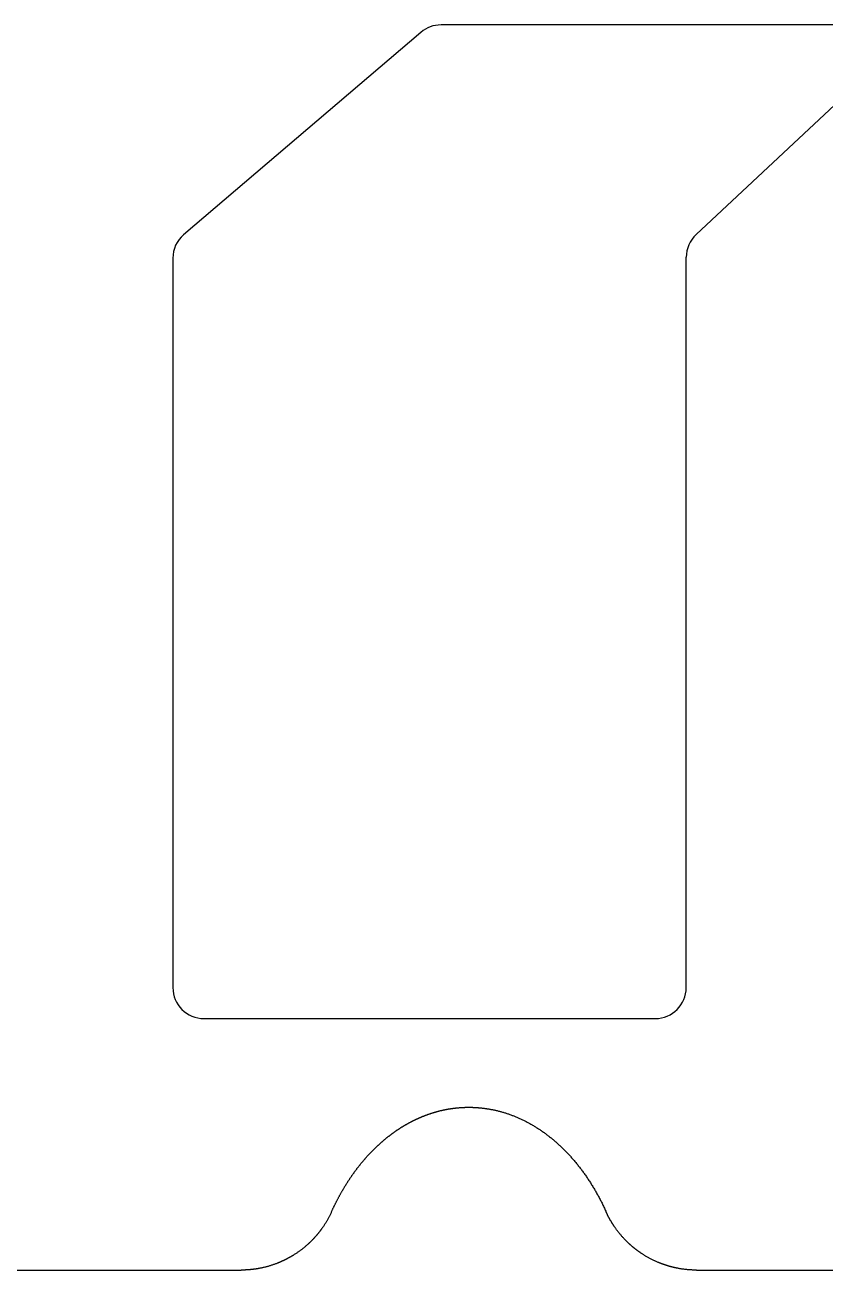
# Model space of a CAD drawing. Header units: millimetres. Extents: x 0 to 286, y -101 to 9.
# Drawn here: x 69.06 to 81.93, y -93.65 to -73.6 of the extents above; entities that cross this region are included whole.
import ezdxf

# ---------------------------------------------------------------- set-up
doc = ezdxf.new("R2010")
doc.units = ezdxf.units.MM
doc.layers.add('Edge.Cuts', color=254, linetype='CONTINUOUS', true_color=0xd0d2cd)

msp = doc.modelspace()

# ---------------------------------------------------------------- linework, layer by layer
at = {"layer": 'Edge.Cuts', "linetype": 'CONTINUOUS'}
for p, q in [((75.428538, -73.719636), (71.608745, -76.978885)), ((89.225, -73.6), (75.753074, -73.6)), ((79.860338, -76.97488), (82.252672, -74.735011)), ((71.4375, -77.3558), (71.4375, -89.1)), ((79.7, -89.1), (79.7, -77.3418)), ((71.9375, -89.6), (79.2, -89.6)), ((75.336446, -91.229166), (75.342395, -91.226321)), ((75.342395, -91.226321), (75.348353, -91.223495)), ((75.348353, -91.223495), (75.354309, -91.220691)), ((75.354309, -91.220691), (75.360273, -91.217905)), ((75.360273, -91.217905), (75.366235, -91.215142)), ((75.366235, -91.215142), (75.372206, -91.212398)), ((75.372206, -91.212398), (75.378175, -91.209676)), ((75.378175, -91.209676), (75.384152, -91.206973)), ((75.384152, -91.206973), (75.390128, -91.204292)), ((75.390128, -91.204292), (75.396111, -91.20163)), ((75.396111, -91.20163), (75.402093, -91.19899)), ((75.402093, -91.19899), (75.408083, -91.196369)), ((75.408083, -91.196369), (75.414071, -91.19377)), ((75.414071, -91.19377), (75.420067, -91.19119)), ((75.420067, -91.19119), (75.426061, -91.188632)), ((75.426061, -91.188632), (75.432063, -91.186093)), ((75.432063, -91.186093), (75.438063, -91.183576)), ((75.438063, -91.183576), (75.444071, -91.181078)), ((75.444071, -91.181078), (75.450077, -91.178602)), ((75.450077, -91.178602), (75.456091, -91.176144)), ((75.456091, -91.176144), (75.462103, -91.173709)), ((75.462103, -91.173709), (75.468123, -91.171293)), ((75.468123, -91.171293), (75.474141, -91.168899)), ((75.474141, -91.168899), (75.480166, -91.166523)), ((75.480166, -91.166523), (75.48619, -91.164169)), ((75.48619, -91.164169), (75.492221, -91.161835)), ((75.492221, -91.161835), (75.49825, -91.159522)), ((75.49825, -91.159522), (75.504287, -91.157228)), ((75.504287, -91.157228), (75.510322, -91.154956)), ((75.510322, -91.154956), (75.516364, -91.152703)), ((75.516364, -91.152703), (75.522404, -91.150471)), ((75.522404, -91.150471), (75.528452, -91.148259)), ((75.528452, -91.148259), (75.534497, -91.146068)), ((75.534497, -91.146068), (75.54055, -91.143896)), ((75.54055, -91.143896), (75.546601, -91.141746)), ((75.546601, -91.141746), (75.55266, -91.139615)), ((75.55266, -91.139615), (75.558716, -91.137506)), ((75.558716, -91.137506), (75.56478, -91.135415)), ((75.56478, -91.135415), (75.570841, -91.133346)), ((75.570841, -91.133346), (75.57691, -91.131296)), ((75.57691, -91.131296), (75.582977, -91.129268)), ((75.582977, -91.129268), (75.589051, -91.127259)), ((75.589051, -91.127259), (75.595122, -91.125271)), ((75.595122, -91.125271), (75.601201, -91.123302)), ((75.601201, -91.123302), (75.607278, -91.121354)), ((75.607278, -91.121354), (75.613362, -91.119426)), ((75.613362, -91.119426), (75.619444, -91.117519)), ((75.619444, -91.117519), (75.625533, -91.115631)), ((75.625533, -91.115631), (75.631619, -91.113765)), ((75.631619, -91.113765), (75.637713, -91.111917)), ((75.637713, -91.111917), (75.643805, -91.110091)), ((75.643805, -91.110091), (75.649903, -91.108283)), ((75.649903, -91.108283), (75.656, -91.106498)), ((75.656, -91.106498), (75.662103, -91.104731)), ((75.662103, -91.104731), (75.668204, -91.102985)), ((75.668204, -91.102985), (75.674312, -91.101259)), ((75.674312, -91.101259), (75.680418, -91.099554)), ((75.680418, -91.099554), (75.686531, -91.097867)), ((75.686531, -91.097867), (75.692642, -91.096202)), ((75.692642, -91.096202), (75.698759, -91.094556)), ((75.698759, -91.094556), (75.704875, -91.092931)), ((75.704875, -91.092931), (75.710997, -91.091326)), ((75.710997, -91.091326), (75.717117, -91.089741)), ((75.717117, -91.089741), (75.723243, -91.088176)), ((75.723243, -91.088176), (75.729368, -91.086631)), ((75.729368, -91.086631), (75.735499, -91.085106)), ((75.735499, -91.085106), (75.746377, -91.08245)), ((75.746377, -91.08245), (75.7525, -91.080984)), ((75.7525, -91.080984), (75.758625, -91.079538)), ((75.758625, -91.079538), (75.764751, -91.078112)), ((75.764751, -91.078112), (75.77088, -91.076706)), ((75.77088, -91.076706), (75.777009, -91.07532)), ((75.777009, -91.07532), (75.783141, -91.073955)), ((75.783141, -91.073955), (75.789273, -91.072609)), ((75.789273, -91.072609), (75.795408, -91.071284)), ((75.795408, -91.071284), (75.801544, -91.069979)), ((75.801544, -91.069979), (75.807682, -91.068694)), ((75.807682, -91.068694), (75.81382, -91.067429)), ((75.81382, -91.067429), (75.819961, -91.066184)), ((75.819961, -91.066184), (75.826103, -91.06496)), ((75.826103, -91.06496), (75.832246, -91.063755)), ((75.832246, -91.063755), (75.83839, -91.062571)), ((75.83839, -91.062571), (75.844537, -91.061406)), ((75.844537, -91.061406), (75.850683, -91.060262)), ((75.850683, -91.060262), (75.856832, -91.059138)), ((75.856832, -91.059138), (75.862982, -91.058034)), ((75.862982, -91.058034), (75.869133, -91.05695)), ((75.869133, -91.05695), (75.875285, -91.055887)), ((75.875285, -91.055887), (75.881439, -91.054843)), ((75.881439, -91.054843), (75.887593, -91.053819)), ((75.887593, -91.053819), (75.893749, -91.052816)), ((75.893749, -91.052816), (75.899906, -91.051832)), ((75.899906, -91.051832), (75.906064, -91.050869)), ((75.906064, -91.050869), (75.912223, -91.049926)), ((75.912223, -91.049926), (75.918383, -91.049002)), ((75.918383, -91.049002), (75.924544, -91.048099)), ((75.924544, -91.048099), (75.930706, -91.047216)), ((75.930706, -91.047216), (75.936869, -91.046353)), ((75.936869, -91.046353), (75.943034, -91.04551)), ((75.943034, -91.04551), (75.949198, -91.044687)), ((75.949198, -91.044687), (75.955364, -91.043885)), ((75.955364, -91.043885), (75.961531, -91.043102)), ((75.961531, -91.043102), (75.967699, -91.042339)), ((75.967699, -91.042339), (75.973867, -91.041597)), ((75.973867, -91.041597), (75.980037, -91.040874)), ((75.980037, -91.040874), (75.986207, -91.040171)), ((75.986207, -91.040171), (75.992378, -91.039489)), ((75.992378, -91.039489), (75.998549, -91.038826)), ((75.998549, -91.038826), (76.004722, -91.038184)), ((76.004722, -91.038184), (76.010895, -91.037561)), ((76.010895, -91.037561), (76.017069, -91.036959)), ((76.017069, -91.036959), (76.023243, -91.036377)), ((76.023243, -91.036377), (76.029418, -91.035814)), ((76.029418, -91.035814), (76.035593, -91.035272)), ((76.035593, -91.035272), (76.04177, -91.03475)), ((76.04177, -91.03475), (76.047946, -91.034248)), ((76.047946, -91.034248), (76.054124, -91.033765)), ((76.054124, -91.033765), (76.060301, -91.033303)), ((76.060301, -91.033303), (76.06648, -91.032861)), ((76.06648, -91.032861), (76.072659, -91.032439)), ((76.072659, -91.032439), (76.078838, -91.032037)), ((76.078838, -91.032037), (76.085017, -91.031655)), ((76.085017, -91.031655), (76.091198, -91.031293)), ((76.091198, -91.031293), (76.097378, -91.030951)), ((76.097378, -91.030951), (76.103559, -91.030628)), ((76.103559, -91.030628), (76.10974, -91.030326)), ((76.10974, -91.030326), (76.115922, -91.030044)), ((76.115922, -91.030044), (76.122103, -91.029782)), ((76.122103, -91.029782), (76.128285, -91.02954)), ((76.128285, -91.02954), (76.134468, -91.029318)), ((76.134468, -91.029318), (76.14065, -91.029116)), ((76.14065, -91.029116), (76.146833, -91.028934)), ((76.146833, -91.028934), (76.153016, -91.028772)), ((76.153016, -91.028772), (76.159199, -91.02863)), ((76.159199, -91.02863), (76.165382, -91.028508)), ((76.165382, -91.028508), (76.171565, -91.028406)), ((76.171565, -91.028406), (76.177749, -91.028324)), ((76.177749, -91.028324), (76.183932, -91.028262)), ((76.183932, -91.028262), (76.190116, -91.02822)), ((76.190116, -91.02822), (76.196299, -91.028198)), ((76.196299, -91.028198), (76.202483, -91.028196)), ((76.202483, -91.028196), (76.208666, -91.028214)), ((76.208666, -91.028214), (76.21485, -91.028252)), ((76.21485, -91.028252), (76.221033, -91.02831)), ((76.221033, -91.02831), (76.227216, -91.028389)), ((76.227216, -91.028389), (76.233399, -91.028487)), ((76.233399, -91.028487), (76.239582, -91.028605)), ((76.239582, -91.028605), (76.245765, -91.028743)), ((76.245765, -91.028743), (76.251948, -91.028901)), ((76.251948, -91.028901), (76.25813, -91.029079)), ((76.25813, -91.029079), (76.264313, -91.029277)), ((76.264313, -91.029277), (76.270495, -91.029495)), ((76.270495, -91.029495), (76.276677, -91.029733)), ((76.276677, -91.029733), (76.282858, -91.029991)), ((76.282858, -91.029991), (76.28904, -91.030269)), ((76.28904, -91.030269), (76.295221, -91.030567)), ((76.295221, -91.030567), (76.301401, -91.030885)), ((76.301401, -91.030885), (76.307581, -91.031224)), ((76.307581, -91.031224), (76.313761, -91.031582)), ((76.313761, -91.031582), (76.319941, -91.03196)), ((76.319941, -91.03196), (76.32612, -91.032358)), ((76.32612, -91.032358), (76.332298, -91.032776)), ((76.332298, -91.032776), (76.338476, -91.033214)), ((76.338476, -91.033214), (76.344654, -91.033673)), ((76.344654, -91.033673), (76.350831, -91.034151)), ((76.350831, -91.034151), (76.357007, -91.034649)), ((76.357007, -91.034649), (76.363183, -91.035167)), ((76.363183, -91.035167), (76.369359, -91.035706)), ((76.369359, -91.035706), (76.375534, -91.036264)), ((76.375534, -91.036264), (76.381708, -91.036842)), ((76.381708, -91.036842), (76.387881, -91.037441)), ((76.387881, -91.037441), (76.394054, -91.038059)), ((76.394054, -91.038059), (76.400226, -91.038698)), ((76.400226, -91.038698), (76.406397, -91.039356)), ((76.406397, -91.039356), (76.412568, -91.040035)), ((76.412568, -91.040035), (76.418738, -91.040733)), ((76.418738, -91.040733), (76.424907, -91.041452)), ((76.424907, -91.041452), (76.431076, -91.04219)), ((76.431076, -91.04219), (76.437243, -91.042949)), ((76.437243, -91.042949), (76.44341, -91.043728)), ((76.44341, -91.043728), (76.449576, -91.044527)), ((76.449576, -91.044527), (76.455741, -91.045346)), ((76.455741, -91.045346), (76.461905, -91.046185)), ((76.461905, -91.046185), (76.468068, -91.047044)), ((76.468068, -91.047044), (76.47423, -91.047923)), ((76.47423, -91.047923), (76.480392, -91.048822)), ((76.480392, -91.048822), (76.486552, -91.049741)), ((76.486552, -91.049741), (76.492711, -91.05068)), ((76.492711, -91.05068), (76.498869, -91.05164)), ((76.498869, -91.05164), (76.507942, -91.05309)), ((76.507942, -91.05309), (76.520253, -91.055128)), ((76.520253, -91.055128), (76.532559, -91.057247)), ((76.532559, -91.057247), (76.544857, -91.059445)), ((76.544857, -91.059445), (76.557149, -91.061723)), ((76.557149, -91.061723), (76.569435, -91.064082)), ((76.569435, -91.064082), (76.581714, -91.06652)), ((76.581714, -91.06652), (76.593986, -91.069039)), ((76.593986, -91.069039), (76.606251, -91.071638)), ((76.606251, -91.071638), (76.618509, -91.074317)), ((76.618509, -91.074317), (76.630761, -91.077076)), ((76.630761, -91.077076), (76.643004, -91.079916)), ((76.643004, -91.079916), (76.655241, -91.082836)), ((76.655241, -91.082836), (76.66747, -91.085836)), ((76.66747, -91.085836), (76.679692, -91.088917)), ((76.679692, -91.088917), (76.691906, -91.092079)), ((76.691906, -91.092079), (76.704112, -91.095321)), ((76.704112, -91.095321), (76.71631, -91.098643)), ((76.71631, -91.098643), (76.7285, -91.102046)), ((76.7285, -91.102046), (76.740682, -91.10553)), ((76.740682, -91.10553), (76.752855, -91.109095)), ((76.752855, -91.109095), (76.76502, -91.11274)), ((76.76502, -91.11274), (76.777176, -91.116467)), ((76.777176, -91.116467), (76.789324, -91.120274)), ((76.789324, -91.120274), (76.801462, -91.124162)), ((76.801462, -91.124162), (76.813591, -91.128131)), ((76.813591, -91.128131), (76.825711, -91.132181)), ((76.825711, -91.132181), (76.837822, -91.136313)), ((76.837822, -91.136313), (76.849923, -91.140525)), ((76.849923, -91.140525), (76.862014, -91.144819)), ((76.862014, -91.144819), (76.874094, -91.149194)), ((76.874094, -91.149194), (76.886165, -91.15365)), ((76.886165, -91.15365), (76.898225, -91.158188)), ((76.898225, -91.158188), (76.910275, -91.162807)), ((76.910275, -91.162807), (76.922314, -91.167508)), ((76.922314, -91.167508), (76.934342, -91.17229)), ((76.934342, -91.17229), (76.946358, -91.177154)), ((76.946358, -91.177154), (76.958363, -91.182099)), ((76.958363, -91.182099), (76.970357, -91.187126)), ((76.970357, -91.187126), (76.982338, -91.192235)), ((76.982338, -91.192235), (76.994308, -91.197425)), ((76.994308, -91.197425), (77.006265, -91.202698)), ((77.006265, -91.202698), (77.018209, -91.208052)), ((77.018209, -91.208052), (77.030141, -91.213488)), ((77.030141, -91.213488), (77.042059, -91.219005)), ((77.042059, -91.219005), (77.053964, -91.224605)), ((77.053964, -91.224605), (77.065856, -91.230287)), ((74.998102, -91.429622), (75.003799, -91.425577)), ((75.003799, -91.425577), (75.009506, -91.42155)), ((75.009506, -91.42155), (75.015214, -91.417547)), ((75.015214, -91.417547), (75.020932, -91.413561)), ((75.020932, -91.413561), (75.026651, -91.409599)), ((75.026651, -91.409599), (75.032379, -91.405654)), ((75.032379, -91.405654), (75.038109, -91.401734)), ((75.038109, -91.401734), (75.043848, -91.397831)), ((75.043848, -91.397831), (75.049587, -91.393952)), ((75.049587, -91.393952), (75.055337, -91.39009)), ((75.055337, -91.39009), (75.061086, -91.386253)), ((75.061086, -91.386253), (75.066846, -91.382432)), ((75.066846, -91.382432), (75.072605, -91.378636)), ((75.072605, -91.378636), (75.078375, -91.374857)), ((75.078375, -91.374857), (75.084144, -91.371102)), ((75.084144, -91.371102), (75.089924, -91.367365)), ((75.089924, -91.367365), (75.095703, -91.363652)), ((75.095703, -91.363652), (75.101492, -91.359956)), ((75.101492, -91.359956), (75.10728, -91.356284)), ((75.10728, -91.356284), (75.113079, -91.352629)), ((75.113079, -91.352629), (75.118877, -91.348999)), ((75.118877, -91.348999), (75.124685, -91.345386)), ((75.124685, -91.345386), (75.130492, -91.341797)), ((75.130492, -91.341797), (75.136309, -91.338225)), ((75.136309, -91.338225), (75.142125, -91.334678)), ((75.142125, -91.334678), (75.147951, -91.331148)), ((75.147951, -91.331148), (75.153776, -91.327642)), ((75.153776, -91.327642), (75.159611, -91.324153)), ((75.159611, -91.324153), (75.165445, -91.320688)), ((75.165445, -91.320688), (75.171288, -91.317241)), ((75.171288, -91.317241), (75.17713, -91.313818)), ((75.17713, -91.313818), (75.182982, -91.310412)), ((75.182982, -91.310412), (75.188833, -91.307031)), ((75.188833, -91.307031), (75.194694, -91.303666)), ((75.194694, -91.303666), (75.200553, -91.300326)), ((75.200553, -91.300326), (75.206421, -91.297003)), ((75.206421, -91.297003), (75.212289, -91.293704)), ((75.212289, -91.293704), (75.218166, -91.290423)), ((75.218166, -91.290423), (75.224041, -91.287165)), ((75.224041, -91.287165), (75.229926, -91.283925)), ((75.229926, -91.283925), (75.235809, -91.280709)), ((75.235809, -91.280709), (75.241702, -91.27751)), ((75.241702, -91.27751), (75.247593, -91.274335)), ((75.247593, -91.274335), (75.253493, -91.271178)), ((75.253493, -91.271178), (75.259392, -91.268045)), ((75.259392, -91.268045), (75.2653, -91.264929)), ((75.2653, -91.264929), (75.271206, -91.261836)), ((75.271206, -91.261836), (75.277121, -91.258762)), ((75.277121, -91.258762), (75.283035, -91.255711)), ((75.283035, -91.255711), (75.288958, -91.252678)), ((75.288958, -91.252678), (75.294879, -91.249668)), ((75.294879, -91.249668), (75.300809, -91.246676)), ((75.300809, -91.246676), (75.306737, -91.243708)), ((75.306737, -91.243708), (75.312674, -91.240757)), ((75.312674, -91.240757), (75.318609, -91.23783)), ((75.318609, -91.23783), (75.324553, -91.234921)), ((75.324553, -91.234921), (75.330495, -91.232034)), ((75.330495, -91.232034), (75.336446, -91.229166)), ((77.065856, -91.230287), (77.077733, -91.236051)), ((77.077733, -91.236051), (77.089597, -91.241896)), ((77.089597, -91.241896), (77.101446, -91.247824)), ((77.101446, -91.247824), (77.113281, -91.253834)), ((77.113281, -91.253834), (77.1251, -91.259926)), ((77.1251, -91.259926), (77.136904, -91.2661)), ((77.136904, -91.2661), (77.148693, -91.272356)), ((77.148693, -91.272356), (77.160466, -91.278694)), ((77.160466, -91.278694), (77.172222, -91.285114)), ((77.172222, -91.285114), (77.183963, -91.291617)), ((77.183963, -91.291617), (77.195686, -91.298201)), ((77.195686, -91.298201), (77.207393, -91.304868)), ((77.207393, -91.304868), (77.219082, -91.311617)), ((77.219082, -91.311617), (77.226855, -91.316156)), ((77.226855, -91.316156), (77.238529, -91.32305)), ((77.238529, -91.32305), (77.250182, -91.330025)), ((77.250182, -91.330025), (77.261816, -91.337081)), ((77.261816, -91.337081), (77.273429, -91.344218)), ((77.273429, -91.344218), (77.285022, -91.351437)), ((77.285022, -91.351437), (77.296594, -91.358736)), ((77.296594, -91.358736), (77.308145, -91.366118)), ((77.308145, -91.366118), (77.319676, -91.37358)), ((77.319676, -91.37358), (77.331186, -91.381125)), ((77.331186, -91.381125), (77.342674, -91.388751)), ((77.342674, -91.388751), (77.354142, -91.396459)), ((77.354142, -91.396459), (77.365588, -91.404248)), ((77.365588, -91.404248), (77.377012, -91.41212)), ((77.377012, -91.41212), (77.388415, -91.420074)), ((77.388415, -91.420074), (77.399795, -91.42811)), ((74.750088, -91.631022), (74.755506, -91.626056)), ((74.755506, -91.626056), (74.760934, -91.621109)), ((74.760934, -91.621109), (74.766366, -91.616184)), ((74.766366, -91.616184), (74.771808, -91.611278)), ((74.771808, -91.611278), (74.777255, -91.606395)), ((74.777255, -91.606395), (74.782711, -91.60153)), ((74.782711, -91.60153), (74.788172, -91.596687)), ((74.788172, -91.596687), (74.793642, -91.591863)), ((74.793642, -91.591863), (74.799117, -91.587062)), ((74.799117, -91.587062), (74.8046, -91.582279)), ((74.8046, -91.582279), (74.810089, -91.577519)), ((74.810089, -91.577519), (74.815587, -91.572777)), ((74.815587, -91.572777), (74.821089, -91.568058)), ((74.821089, -91.568058), (74.8266, -91.563357)), ((74.8266, -91.563357), (74.832116, -91.558679)), ((74.832116, -91.558679), (74.837641, -91.554019)), ((74.837641, -91.554019), (74.84317, -91.549382)), ((74.84317, -91.549382), (74.848708, -91.544764)), ((74.848708, -91.544764), (74.85425, -91.540168)), ((74.85425, -91.540168), (74.859801, -91.535591)), ((74.859801, -91.535591), (74.865357, -91.531036)), ((74.865357, -91.531036), (74.870921, -91.526499)), ((74.870921, -91.526499), (74.876489, -91.521985)), ((74.876489, -91.521985), (74.882066, -91.51749)), ((74.882066, -91.51749), (74.887648, -91.513017)), ((74.887648, -91.513017), (74.893238, -91.508563)), ((74.893238, -91.508563), (74.898832, -91.504131)), ((74.898832, -91.504131), (74.904434, -91.499718)), ((74.904434, -91.499718), (74.910041, -91.495328)), ((74.910041, -91.495328), (74.915656, -91.490955)), ((74.915656, -91.490955), (74.921275, -91.486606)), ((74.921275, -91.486606), (74.926903, -91.482275)), ((74.926903, -91.482275), (74.932534, -91.477966)), ((74.932534, -91.477966), (74.938174, -91.473676)), ((74.938174, -91.473676), (74.943818, -91.469408)), ((74.943818, -91.469408), (74.94947, -91.465159)), ((74.94947, -91.465159), (74.955125, -91.460933)), ((74.955125, -91.460933), (74.960789, -91.456724)), ((74.960789, -91.456724), (74.966457, -91.452539)), ((74.966457, -91.452539), (74.972133, -91.448372)), ((74.972133, -91.448372), (74.975361, -91.446013)), ((74.975361, -91.446013), (74.981035, -91.441886)), ((74.981035, -91.441886), (74.98672, -91.437776)), ((74.98672, -91.437776), (74.992406, -91.43369)), ((74.992406, -91.43369), (74.998102, -91.429622)), ((77.399795, -91.42811), (77.411154, -91.436228)), ((77.411154, -91.436228), (77.42249, -91.444428)), ((77.42249, -91.444428), (77.433804, -91.452711)), ((77.433804, -91.452711), (77.445095, -91.461076)), ((77.445095, -91.461076), (77.456363, -91.469524)), ((77.456363, -91.469524), (77.467608, -91.478054)), ((77.467608, -91.478054), (77.47883, -91.486667)), ((77.47883, -91.486667), (77.490028, -91.495363)), ((77.490028, -91.495363), (77.501202, -91.504141)), ((77.501202, -91.504141), (77.512353, -91.513002)), ((77.512353, -91.513002), (77.523479, -91.521946)), ((77.523479, -91.521946), (77.534581, -91.530973)), ((77.534581, -91.530973), (77.545658, -91.540082)), ((77.545658, -91.540082), (77.55671, -91.549275)), ((77.55671, -91.549275), (77.567737, -91.55855)), ((77.567737, -91.55855), (77.578738, -91.567909)), ((77.578738, -91.567909), (77.589714, -91.57735)), ((77.589714, -91.57735), (77.600663, -91.586875)), ((77.600663, -91.586875), (77.611586, -91.596482)), ((77.611586, -91.596482), (77.622483, -91.606173)), ((77.622483, -91.606173), (77.633353, -91.615946)), ((77.633353, -91.615946), (77.644195, -91.625803)), ((77.644195, -91.625803), (77.65501, -91.635742)), ((74.554966, -91.829211), (74.560094, -91.823485)), ((74.560094, -91.823485), (74.565228, -91.817782)), ((74.565228, -91.817782), (74.570374, -91.812097)), ((74.570374, -91.812097), (74.575525, -91.806434)), ((74.575525, -91.806434), (74.580688, -91.80079)), ((74.580688, -91.80079), (74.585856, -91.795169)), ((74.585856, -91.795169), (74.591035, -91.789565)), ((74.591035, -91.789565), (74.59622, -91.783985)), ((74.59622, -91.783985), (74.601416, -91.778422)), ((74.601416, -91.778422), (74.606618, -91.772882)), ((74.606618, -91.772882), (74.61183, -91.767361)), ((74.61183, -91.767361), (74.617049, -91.761862)), ((74.617049, -91.761862), (74.622277, -91.756381)), ((74.622277, -91.756381), (74.627512, -91.750923)), ((74.627512, -91.750923), (74.632757, -91.745484)), ((74.632757, -91.745484), (74.638007, -91.740067)), ((74.638007, -91.740067), (74.643268, -91.734668)), ((74.643268, -91.734668), (74.648535, -91.729292)), ((74.648535, -91.729292), (74.653812, -91.723934)), ((74.653812, -91.723934), (74.659094, -91.718599)), ((74.659094, -91.718599), (74.664387, -91.713282)), ((74.664387, -91.713282), (74.669685, -91.707988)), ((74.669685, -91.707988), (74.674993, -91.702712)), ((74.674993, -91.702712), (74.680307, -91.697459)), ((74.680307, -91.697459), (74.68563, -91.692225)), ((74.68563, -91.692225), (74.690959, -91.687013)), ((74.690959, -91.687013), (74.696298, -91.681819)), ((74.696298, -91.681819), (74.701643, -91.676648)), ((74.701643, -91.676648), (74.706997, -91.671495)), ((74.706997, -91.671495), (74.712356, -91.666365)), ((74.712356, -91.666365), (74.717725, -91.661254)), ((74.717725, -91.661254), (74.723099, -91.656165)), ((74.723099, -91.656165), (74.728483, -91.651094)), ((74.728483, -91.651094), (74.733872, -91.646047)), ((74.733872, -91.646047), (74.739271, -91.641017)), ((74.739271, -91.641017), (74.744675, -91.63601)), ((74.744675, -91.63601), (74.750088, -91.631022)), ((77.65501, -91.635742), (77.665797, -91.645765)), ((77.665797, -91.645765), (77.676556, -91.65587)), ((77.676556, -91.65587), (77.687287, -91.666058)), ((77.687287, -91.666058), (77.697988, -91.676329)), ((77.697988, -91.676329), (77.708661, -91.686683)), ((77.708661, -91.686683), (77.719304, -91.69712)), ((77.719304, -91.69712), (77.729917, -91.707639)), ((77.729917, -91.707639), (77.7405, -91.718241)), ((77.7405, -91.718241), (77.751053, -91.728926)), ((77.751053, -91.728926), (77.761575, -91.739693)), ((77.761575, -91.739693), (77.772065, -91.750542)), ((77.772065, -91.750542), (77.782524, -91.761473)), ((77.782524, -91.761473), (77.79295, -91.772487)), ((77.79295, -91.772487), (77.803345, -91.783582)), ((77.803345, -91.783582), (77.813706, -91.79476)), ((77.813706, -91.79476), (77.824034, -91.806019)), ((77.824034, -91.806019), (77.834328, -91.817359)), ((77.834328, -91.817359), (77.844589, -91.828781)), ((77.844589, -91.828781), (77.854815, -91.840284)), ((74.390854, -92.029507), (74.395674, -92.023116)), ((74.395674, -92.023116), (74.400506, -92.016742)), ((74.400506, -92.016742), (74.405346, -92.010391)), ((74.405346, -92.010391), (74.410198, -92.004058)), ((74.410198, -92.004058), (74.415057, -91.997747)), ((74.415057, -91.997747), (74.419928, -91.991454)), ((74.419928, -91.991454), (74.424808, -91.985183)), ((74.424808, -91.985183), (74.429698, -91.97893)), ((74.429698, -91.97893), (74.434597, -91.972699)), ((74.434597, -91.972699), (74.439506, -91.966487)), ((74.439506, -91.966487), (74.444424, -91.960297)), ((74.444424, -91.960297), (74.449353, -91.954124)), ((74.449353, -91.954124), (74.454289, -91.947975)), ((74.454289, -91.947975), (74.459237, -91.941843)), ((74.459237, -91.941843), (74.464192, -91.935733)), ((74.464192, -91.935733), (74.469159, -91.929642)), ((74.469159, -91.929642), (74.474133, -91.923573)), ((74.474133, -91.923573), (74.479118, -91.917522)), ((74.479118, -91.917522), (74.484111, -91.911493)), ((74.484111, -91.911493), (74.489114, -91.905483)), ((74.489114, -91.905483), (74.494125, -91.899495)), ((74.494125, -91.899495), (74.499147, -91.893525)), ((74.499147, -91.893525), (74.504176, -91.887578)), ((74.504176, -91.887578), (74.509216, -91.881648)), ((74.509216, -91.881648), (74.514263, -91.875742)), ((74.514263, -91.875742), (74.519321, -91.869853)), ((74.519321, -91.869853), (74.524386, -91.863987)), ((74.524386, -91.863987), (74.529461, -91.858139)), ((74.529461, -91.858139), (74.534544, -91.852313)), ((74.534544, -91.852313), (74.539637, -91.846506)), ((74.539637, -91.846506), (74.544737, -91.840721)), ((74.544737, -91.840721), (74.549848, -91.834955)), ((74.549848, -91.834955), (74.554966, -91.829211)), ((77.854815, -91.840284), (77.865006, -91.851868)), ((77.865006, -91.851868), (77.875161, -91.863533)), ((77.875161, -91.863533), (77.885281, -91.875278)), ((77.885281, -91.875278), (77.895365, -91.887104)), ((77.895365, -91.887104), (77.905412, -91.89901)), ((77.905412, -91.89901), (77.915421, -91.910996)), ((77.915421, -91.910996), (77.922868, -91.919994)), ((77.922868, -91.919994), (77.932825, -91.932135)), ((77.932825, -91.932135), (77.942743, -91.944355)), ((77.942743, -91.944355), (77.952622, -91.956652)), ((77.952622, -91.956652), (77.962461, -91.969027)), ((77.962461, -91.969027), (77.972259, -91.981481)), ((77.972259, -91.981481), (77.982017, -91.994012)), ((77.982017, -91.994012), (77.991735, -92.006621)), ((77.991735, -92.006621), (78.001411, -92.019308)), ((78.001411, -92.019308), (78.011047, -92.032073)), ((74.25105, -92.230526), (74.255553, -92.22354)), ((74.255553, -92.22354), (74.260068, -92.216572)), ((74.260068, -92.216572), (74.264593, -92.209626)), ((74.264593, -92.209626), (74.269131, -92.202697)), ((74.269131, -92.202697), (74.273678, -92.19579)), ((74.273678, -92.19579), (74.278238, -92.1889)), ((74.278238, -92.1889), (74.282808, -92.182032)), ((74.282808, -92.182032), (74.287389, -92.175182)), ((74.287389, -92.175182), (74.29198, -92.168354)), ((74.29198, -92.168354), (74.296584, -92.161543)), ((74.296584, -92.161543), (74.301197, -92.154753)), ((74.301197, -92.154753), (74.305822, -92.147982)), ((74.305822, -92.147982), (74.310456, -92.141232)), ((74.310456, -92.141232), (74.315103, -92.1345)), ((74.315103, -92.1345), (74.319758, -92.12779)), ((74.319758, -92.12779), (74.324426, -92.121098)), ((74.324426, -92.121098), (74.329103, -92.114427)), ((74.329103, -92.114427), (74.333792, -92.107774)), ((74.333792, -92.107774), (74.33849, -92.101144)), ((74.33849, -92.101144), (74.343199, -92.094531)), ((74.343199, -92.094531), (74.347918, -92.08794)), ((74.347918, -92.08794), (74.352649, -92.081366)), ((74.352649, -92.081366), (74.357388, -92.074815)), ((74.357388, -92.074815), (74.362139, -92.068282)), ((74.362139, -92.068282), (74.366899, -92.06177)), ((74.366899, -92.06177), (74.37167, -92.055277)), ((74.37167, -92.055277), (74.37645, -92.048806)), ((74.37645, -92.048806), (74.381242, -92.042352)), ((74.381242, -92.042352), (74.386042, -92.035921)), ((74.386042, -92.035921), (74.390854, -92.029507)), ((78.011047, -92.032073), (78.020641, -92.044916)), ((78.020641, -92.044916), (78.030193, -92.057836)), ((78.030193, -92.057836), (78.039704, -92.070834)), ((78.039704, -92.070834), (78.049172, -92.08391)), ((78.049172, -92.08391), (78.058598, -92.097063)), ((78.058598, -92.097063), (78.06798, -92.110294)), ((78.06798, -92.110294), (78.07732, -92.123602)), ((78.07732, -92.123602), (78.086616, -92.136987)), ((78.086616, -92.136987), (78.095869, -92.150449)), ((78.095869, -92.150449), (78.105077, -92.163989)), ((78.105077, -92.163989), (78.114241, -92.177605)), ((78.114241, -92.177605), (78.123361, -92.191298)), ((78.123361, -92.191298), (78.132435, -92.205067)), ((78.132435, -92.205067), (78.141465, -92.218913)), ((78.141465, -92.218913), (78.150448, -92.232836)), ((74.129039, -92.435173), (74.133196, -92.427666)), ((74.133196, -92.427666), (74.137364, -92.420182)), ((74.137364, -92.420182), (74.141546, -92.412712)), ((74.141546, -92.412712), (74.145739, -92.405263)), ((74.145739, -92.405263), (74.149947, -92.397829)), ((74.149947, -92.397829), (74.154165, -92.390418)), ((74.154165, -92.390418), (74.158399, -92.38302)), ((74.158399, -92.38302), (74.162642, -92.375645)), ((74.162642, -92.375645), (74.166901, -92.368284)), ((74.166901, -92.368284), (74.171169, -92.360945)), ((74.171169, -92.360945), (74.175453, -92.353621)), ((74.175453, -92.353621), (74.179746, -92.346319)), ((74.179746, -92.346319), (74.184055, -92.339032)), ((74.184055, -92.339032), (74.188373, -92.331767)), ((74.188373, -92.331767), (74.192706, -92.324516)), ((74.192706, -92.324516), (74.197049, -92.317288)), ((74.197049, -92.317288), (74.201406, -92.310075)), ((74.201406, -92.310075), (74.205773, -92.302884)), ((74.205773, -92.302884), (74.210155, -92.295708)), ((74.210155, -92.295708), (74.21543, -92.287119)), ((74.21543, -92.287119), (74.219842, -92.279978)), ((74.219842, -92.279978), (74.224266, -92.272854)), ((74.224266, -92.272854), (74.228701, -92.265752)), ((74.228701, -92.265752), (74.233149, -92.258667)), ((74.233149, -92.258667), (74.237606, -92.251603)), ((74.237606, -92.251603), (74.242077, -92.244557)), ((74.242077, -92.244557), (74.246557, -92.237533)), ((74.246557, -92.237533), (74.25105, -92.230526)), ((78.150448, -92.232836), (78.159386, -92.246834)), ((78.159386, -92.246834), (78.168277, -92.260909)), ((78.168277, -92.260909), (78.177122, -92.275059)), ((78.177122, -92.275059), (78.185919, -92.289285)), ((78.185919, -92.289285), (78.19467, -92.303586)), ((78.19467, -92.303586), (78.203372, -92.317963)), ((78.203372, -92.317963), (78.212027, -92.332415)), ((78.212027, -92.332415), (78.220633, -92.346941)), ((78.220633, -92.346941), (78.229191, -92.361542)), ((78.229191, -92.361542), (78.237699, -92.376216)), ((78.237699, -92.376216), (78.246158, -92.390965)), ((78.246158, -92.390965), (78.254567, -92.405788)), ((78.254567, -92.405788), (78.262926, -92.420684)), ((78.262926, -92.420684), (78.271234, -92.435653)), ((74.025657, -92.636508), (74.029463, -92.628545)), ((74.029463, -92.628545), (74.033282, -92.620603)), ((74.033282, -92.620603), (74.037116, -92.612675)), ((74.037116, -92.612675), (74.040962, -92.604767)), ((74.040962, -92.604767), (74.044824, -92.596873)), ((74.044824, -92.596873), (74.048698, -92.588999)), ((74.048698, -92.588999), (74.052588, -92.581139)), ((74.052588, -92.581139), (74.05649, -92.573301)), ((74.05649, -92.573301), (74.060407, -92.565476)), ((74.060407, -92.565476), (74.064336, -92.557671)), ((74.064336, -92.557671), (74.068281, -92.549881)), ((74.068281, -92.549881), (74.072237, -92.542112)), ((74.072237, -92.542112), (74.076209, -92.534356)), ((74.076209, -92.534356), (74.080192, -92.526622)), ((74.080192, -92.526622), (74.084191, -92.518902)), ((74.084191, -92.518902), (74.088201, -92.511203)), ((74.088201, -92.511203), (74.092226, -92.503518)), ((74.092226, -92.503518), (74.096263, -92.495855)), ((74.096263, -92.495855), (74.100315, -92.488205)), ((74.100315, -92.488205), (74.104378, -92.480577)), ((74.104378, -92.480577), (74.108457, -92.472963)), ((74.108457, -92.472963), (74.112547, -92.465371)), ((74.112547, -92.465371), (74.116651, -92.457792)), ((74.116651, -92.457792), (74.120767, -92.450236)), ((74.120767, -92.450236), (74.124898, -92.442693)), ((74.124898, -92.442693), (74.129039, -92.435173)), ((78.271234, -92.435653), (78.279491, -92.450695)), ((78.279491, -92.450695), (78.287697, -92.46581)), ((78.287697, -92.46581), (78.295851, -92.480996)), ((78.295851, -92.480996), (78.303953, -92.496255)), ((78.303953, -92.496255), (78.312002, -92.511584)), ((78.312002, -92.511584), (78.319999, -92.526985)), ((78.319999, -92.526985), (78.327942, -92.542457)), ((78.327942, -92.542457), (78.335831, -92.557999)), ((78.335831, -92.557999), (78.343666, -92.57361)), ((78.343666, -92.57361), (78.351447, -92.589292)), ((78.351447, -92.589292), (78.359173, -92.605042)), ((78.359173, -92.605042), (78.366843, -92.62086)), ((78.366843, -92.62086), (78.374458, -92.636747)), ((73.93097, -92.830091), (73.92542, -92.839949)), ((73.936451, -92.820195), (73.93097, -92.830091)), ((73.941861, -92.810261), (73.936451, -92.820195)), ((73.947201, -92.800288), (73.941861, -92.810261)), ((73.95247, -92.790279), (73.947201, -92.800288)), ((73.957668, -92.780232), (73.95247, -92.790279)), ((73.962796, -92.770149), (73.957668, -92.780232)), ((73.967851, -92.76003), (73.962796, -92.770149)), ((73.972835, -92.749875), (73.967851, -92.76003)), ((73.977747, -92.739685), (73.972835, -92.749875)), ((73.982587, -92.729461), (73.977747, -92.739685)), ((73.987354, -92.719203), (73.982587, -92.729461)), ((73.992049, -92.708912), (73.987354, -92.719203)), ((73.992049, -92.708912), (73.995725, -92.700802)), ((73.995725, -92.700802), (73.999417, -92.692705)), ((73.999417, -92.692705), (74.003122, -92.684628)), ((74.003122, -92.684628), (74.006843, -92.676564)), ((74.006843, -92.676564), (74.010577, -92.66852)), ((74.010577, -92.66852), (74.014327, -92.66049)), ((74.014327, -92.66049), (74.018089, -92.65248)), ((74.018089, -92.65248), (74.021867, -92.644484)), ((74.021867, -92.644484), (74.025657, -92.636508)), ((78.374458, -92.636747), (78.382016, -92.652702)), ((78.382016, -92.652702), (78.389517, -92.668723)), ((78.389517, -92.668723), (78.396962, -92.684811)), ((78.396962, -92.684811), (78.404349, -92.700965)), ((78.404349, -92.700965), (78.407951, -92.708912)), ((78.412524, -92.718938), (78.407951, -92.708912)), ((78.414898, -92.724074), (78.412524, -92.718938)), ((78.417291, -92.7292), (78.414898, -92.724074)), ((78.419702, -92.734319), (78.417291, -92.7292)), ((78.42213, -92.739428), (78.419702, -92.734319)), ((78.424577, -92.744529), (78.42213, -92.739428)), ((78.427042, -92.749621), (78.424577, -92.744529)), ((78.429525, -92.754705), (78.427042, -92.749621)), ((78.432025, -92.75978), (78.429525, -92.754705)), ((78.434544, -92.764846), (78.432025, -92.75978)), ((78.43708, -92.769903), (78.434544, -92.764846)), ((78.439635, -92.774951), (78.43708, -92.769903)), ((78.442207, -92.779989), (78.439635, -92.774951)), ((78.444797, -92.785019), (78.442207, -92.779989)), ((78.447405, -92.790039), (78.444797, -92.785019)), ((78.450031, -92.795051), (78.447405, -92.790039)), ((78.452674, -92.800052), (78.450031, -92.795051)), ((78.455335, -92.805045), (78.452674, -92.800052)), ((78.458013, -92.810028), (78.455335, -92.805045)), ((78.460709, -92.815002), (78.458013, -92.810028)), ((78.463423, -92.819965), (78.460709, -92.815002)), ((78.466154, -92.82492), (78.463423, -92.819965)), ((78.468903, -92.829864), (78.466154, -92.82492)), ((78.471669, -92.834799), (78.468903, -92.829864)), ((73.800187, -93.028178), (73.79672, -93.032649)), ((73.803638, -93.023695), (73.800187, -93.028178)), ((73.807072, -93.0192), (73.803638, -93.023695)), ((73.810491, -93.014693), (73.807072, -93.0192)), ((73.813894, -93.010173), (73.810491, -93.014693)), ((73.817281, -93.005642), (73.813894, -93.010173)), ((73.820652, -93.001099), (73.817281, -93.005642)), ((73.824007, -92.996544), (73.820652, -93.001099)), ((73.827345, -92.991977), (73.824007, -92.996544)), ((73.830668, -92.987398), (73.827345, -92.991977)), ((73.833974, -92.982808), (73.830668, -92.987398)), ((73.840537, -92.973593), (73.833974, -92.982808)), ((73.847036, -92.964331), (73.840537, -92.973593)), ((73.853468, -92.955024), (73.847036, -92.964331)), ((73.859835, -92.945671), (73.853468, -92.955024)), ((73.866135, -92.936274), (73.859835, -92.945671)), ((73.872368, -92.926832), (73.866135, -92.936274)), ((73.878535, -92.917347), (73.872368, -92.926832)), ((73.884634, -92.907819), (73.878535, -92.917347)), ((73.890666, -92.898248), (73.884634, -92.907819)), ((73.89663, -92.888634), (73.890666, -92.898248)), ((73.902525, -92.878979), (73.89663, -92.888634)), ((73.908352, -92.869282), (73.902525, -92.878979)), ((73.914111, -92.859544), (73.908352, -92.869282)), ((73.9198, -92.849766), (73.914111, -92.859544)), ((73.92542, -92.839949), (73.9198, -92.849766)), ((78.474453, -92.839724), (78.471669, -92.834799)), ((78.477254, -92.84464), (78.474453, -92.839724)), ((78.480072, -92.849545), (78.477254, -92.84464)), ((78.482908, -92.85444), (78.480072, -92.849545)), ((78.485761, -92.859325), (78.482908, -92.85444)), ((78.488631, -92.8642), (78.485761, -92.859325)), ((78.491518, -92.869065), (78.488631, -92.8642)), ((78.494423, -92.87392), (78.491518, -92.869065)), ((78.497345, -92.878764), (78.494423, -92.87392)), ((78.500284, -92.883598), (78.497345, -92.878764)), ((78.503239, -92.888421), (78.500284, -92.883598)), ((78.506212, -92.893234), (78.503239, -92.888421)), ((78.509202, -92.898037), (78.506212, -92.893234)), ((78.512209, -92.902829), (78.509202, -92.898037)), ((78.515233, -92.90761), (78.512209, -92.902829)), ((78.518274, -92.91238), (78.515233, -92.90761)), ((78.521331, -92.91714), (78.518274, -92.91238)), ((78.524406, -92.921889), (78.521331, -92.91714)), ((78.527497, -92.926627), (78.524406, -92.921889)), ((78.530605, -92.931354), (78.527497, -92.926627)), ((78.533729, -92.93607), (78.530605, -92.931354)), ((78.53687, -92.940775), (78.533729, -92.93607)), ((78.540028, -92.945468), (78.53687, -92.940775)), ((78.543202, -92.950151), (78.540028, -92.945468)), ((78.546393, -92.954822), (78.543202, -92.950151)), ((78.549601, -92.959482), (78.546393, -92.954822)), ((78.552824, -92.96413), (78.549601, -92.959482)), ((78.559321, -92.973393), (78.552824, -92.96413)), ((78.565883, -92.982609), (78.559321, -92.973393)), ((78.57251, -92.991779), (78.565883, -92.982609)), ((78.579202, -93.000902), (78.57251, -92.991779)), ((78.585958, -93.009977), (78.579202, -93.000902)), ((78.592778, -93.019003), (78.585958, -93.009977)), ((78.599661, -93.027982), (78.592778, -93.019003)), ((78.606608, -93.036911), (78.599661, -93.027982)), ((73.616175, -93.228538), (73.607816, -93.236159)), ((73.62448, -93.220858), (73.616175, -93.228538)), ((73.632731, -93.213119), (73.62448, -93.220858)), ((73.633324, -93.212558), (73.632731, -93.213119)), ((73.637429, -93.208664), (73.633324, -93.212558)), ((73.641518, -93.204755), (73.637429, -93.208664)), ((73.645595, -93.200831), (73.641518, -93.204755)), ((73.649657, -93.196894), (73.645595, -93.200831)), ((73.653706, -93.192941), (73.649657, -93.196894)), ((73.65774, -93.188975), (73.653706, -93.192941)), ((73.661761, -93.184994), (73.65774, -93.188975)), ((73.665767, -93.181), (73.661761, -93.184994)), ((73.669759, -93.176991), (73.665767, -93.181)), ((73.673737, -93.172968), (73.669759, -93.176991)), ((73.677701, -93.168931), (73.673737, -93.172968)), ((73.68165, -93.16488), (73.677701, -93.168931)), ((73.685585, -93.160815), (73.68165, -93.16488)), ((73.689505, -93.156736), (73.685585, -93.160815)), ((73.693412, -93.152644), (73.689505, -93.156736)), ((73.697303, -93.148537), (73.693412, -93.152644)), ((73.70118, -93.144417), (73.697303, -93.148537)), ((73.705042, -93.140284), (73.70118, -93.144417)), ((73.70889, -93.136136), (73.705042, -93.140284)), ((73.712723, -93.131975), (73.70889, -93.136136)), ((73.716542, -93.127801), (73.712723, -93.131975)), ((73.720345, -93.123613), (73.716542, -93.127801)), ((73.724134, -93.119411), (73.720345, -93.123613)), ((73.727907, -93.115197), (73.724134, -93.119411)), ((73.731667, -93.110969), (73.727907, -93.115197)), ((73.73541, -93.106727), (73.731667, -93.110969)), ((73.739139, -93.102473), (73.73541, -93.106727)), ((73.742853, -93.098205), (73.739139, -93.102473)), ((73.746552, -93.093924), (73.742853, -93.098205)), ((73.750235, -93.089631), (73.746552, -93.093924)), ((73.753904, -93.085324), (73.750235, -93.089631)), ((73.757557, -93.081004), (73.753904, -93.085324)), ((73.761194, -93.076671), (73.757557, -93.081004)), ((73.764817, -93.072326), (73.761194, -93.076671)), ((73.768424, -93.067968), (73.764817, -93.072326)), ((73.772015, -93.063597), (73.768424, -93.067968)), ((73.775591, -93.059213), (73.772015, -93.063597)), ((73.779152, -93.054817), (73.775591, -93.059213)), ((73.782697, -93.050408), (73.779152, -93.054817)), ((73.786226, -93.045987), (73.782697, -93.050408)), ((73.78974, -93.041553), (73.786226, -93.045987)), ((73.793238, -93.037107), (73.78974, -93.041553)), ((73.79672, -93.032649), (73.793238, -93.037107)), ((78.613617, -93.045791), (78.606608, -93.036911)), ((78.62069, -93.054621), (78.613617, -93.045791)), ((78.627824, -93.063401), (78.62069, -93.054621)), ((78.63502, -93.07213), (78.627824, -93.063401)), ((78.642278, -93.080808), (78.63502, -93.07213)), ((78.649596, -93.089434), (78.642278, -93.080808)), ((78.656976, -93.098008), (78.649596, -93.089434)), ((78.664416, -93.10653), (78.656976, -93.098008)), ((78.671916, -93.114999), (78.664416, -93.10653)), ((78.679475, -93.123414), (78.671916, -93.114999)), ((78.687094, -93.131776), (78.679475, -93.123414)), ((78.694771, -93.140083), (78.687094, -93.131776)), ((78.702507, -93.148337), (78.694771, -93.140083)), ((78.710302, -93.156535), (78.702507, -93.148337)), ((78.718154, -93.164678), (78.710302, -93.156535)), ((78.726063, -93.172765), (78.718154, -93.164678)), ((78.734029, -93.180796), (78.726063, -93.172765)), ((78.742052, -93.18877), (78.734029, -93.180796)), ((78.742633, -93.189343), (78.742052, -93.18877)), ((78.746669, -93.193308), (78.742633, -93.189343)), ((78.750718, -93.197259), (78.746669, -93.193308)), ((78.754782, -93.201195), (78.750718, -93.197259)), ((78.75886, -93.205117), (78.754782, -93.201195)), ((78.762951, -93.209025), (78.75886, -93.205117)), ((78.767056, -93.212918), (78.762951, -93.209025)), ((78.771175, -93.216796), (78.767056, -93.212918)), ((78.775308, -93.22066), (78.771175, -93.216796)), ((78.779454, -93.224509), (78.775308, -93.22066)), ((78.783613, -93.228344), (78.779454, -93.224509)), ((78.787787, -93.232164), (78.783613, -93.228344)), ((78.791974, -93.235968), (78.787787, -93.232164)), ((73.338916, -93.432804), (73.334022, -93.435642)), ((73.343801, -93.42995), (73.338916, -93.432804)), ((73.348675, -93.427078), (73.343801, -93.42995)), ((73.353538, -93.424189), (73.348675, -93.427078)), ((73.358392, -93.421283), (73.353538, -93.424189)), ((73.363235, -93.41836), (73.358392, -93.421283)), ((73.368068, -93.415419), (73.363235, -93.41836)), ((73.372891, -93.412462), (73.368068, -93.415419)), ((73.377703, -93.409487), (73.372891, -93.412462)), ((73.382504, -93.406496), (73.377703, -93.409487)), ((73.392075, -93.400462), (73.382504, -93.406496)), ((73.401603, -93.394361), (73.392075, -93.400462)), ((73.411087, -93.388193), (73.401603, -93.394361)), ((73.420528, -93.381957), (73.411087, -93.388193)), ((73.429924, -93.375656), (73.420528, -93.381957)), ((73.439275, -93.369288), (73.429924, -93.375656)), ((73.448581, -93.362854), (73.439275, -93.369288)), ((73.457841, -93.356354), (73.448581, -93.362854)), ((73.467055, -93.34979), (73.457841, -93.356354)), ((73.476222, -93.34316), (73.467055, -93.34979)), ((73.485342, -93.336466), (73.476222, -93.34316)), ((73.494415, -93.329707), (73.485342, -93.336466)), ((73.503439, -93.322885), (73.494415, -93.329707)), ((73.512414, -93.315999), (73.503439, -93.322885)), ((73.521341, -93.30905), (73.512414, -93.315999)), ((73.530218, -93.302038), (73.521341, -93.30905)), ((73.539045, -93.294963), (73.530218, -93.302038)), ((73.547822, -93.287827), (73.539045, -93.294963)), ((73.556549, -93.280628), (73.547822, -93.287827)), ((73.565224, -93.273368), (73.556549, -93.280628)), ((73.573847, -93.266047), (73.565224, -93.273368)), ((73.582418, -93.258665), (73.573847, -93.266047)), ((73.590937, -93.251223), (73.582418, -93.258665)), ((73.599403, -93.243721), (73.590937, -93.251223)), ((73.607816, -93.236159), (73.599403, -93.243721)), ((78.796174, -93.239759), (78.791974, -93.235968)), ((78.800387, -93.243534), (78.796174, -93.239759)), ((78.804614, -93.247294), (78.800387, -93.243534)), ((78.808854, -93.251039), (78.804614, -93.247294)), ((78.813108, -93.25477), (78.808854, -93.251039)), ((78.817374, -93.258485), (78.813108, -93.25477)), ((78.821654, -93.262185), (78.817374, -93.258485)), ((78.825946, -93.26587), (78.821654, -93.262185)), ((78.830252, -93.26954), (78.825946, -93.26587)), ((78.83457, -93.273194), (78.830252, -93.26954)), ((78.838902, -93.276833), (78.83457, -93.273194)), ((78.843246, -93.280457), (78.838902, -93.276833)), ((78.847603, -93.284066), (78.843246, -93.280457)), ((78.851973, -93.287659), (78.847603, -93.284066)), ((78.856355, -93.291236), (78.851973, -93.287659)), ((78.86075, -93.294798), (78.856355, -93.291236)), ((78.865158, -93.298345), (78.86075, -93.294798)), ((78.869578, -93.301876), (78.865158, -93.298345)), ((78.874011, -93.305391), (78.869578, -93.301876)), ((78.878456, -93.30889), (78.874011, -93.305391)), ((78.882913, -93.312374), (78.878456, -93.30889)), ((78.887383, -93.315842), (78.882913, -93.312374)), ((78.891865, -93.319294), (78.887383, -93.315842)), ((78.896359, -93.32273), (78.891865, -93.319294)), ((78.900865, -93.326151), (78.896359, -93.32273)), ((78.905383, -93.329555), (78.900865, -93.326151)), ((78.909913, -93.332944), (78.905383, -93.329555)), ((78.914455, -93.336316), (78.909913, -93.332944)), ((78.91901, -93.339672), (78.914455, -93.336316)), ((78.923575, -93.343012), (78.91901, -93.339672)), ((78.928153, -93.346337), (78.923575, -93.343012)), ((78.932742, -93.349644), (78.928153, -93.346337)), ((78.937344, -93.352936), (78.932742, -93.349644)), ((78.941956, -93.356211), (78.937344, -93.352936)), ((78.94658, -93.35947), (78.941956, -93.356211)), ((78.951216, -93.362712), (78.94658, -93.35947)), ((78.955863, -93.365939), (78.951216, -93.362712)), ((78.960521, -93.369148), (78.955863, -93.365939)), ((78.965191, -93.372341), (78.960521, -93.369148)), ((78.969872, -93.375518), (78.965191, -93.372341)), ((78.974564, -93.378678), (78.969872, -93.375518)), ((78.979268, -93.381821), (78.974564, -93.378678)), ((78.988708, -93.388058), (78.979268, -93.381821)), ((78.998191, -93.394228), (78.988708, -93.388058)), ((79.007718, -93.400331), (78.998191, -93.394228)), ((79.017288, -93.406366), (79.007718, -93.400331)), ((79.0269, -93.412333), (79.017288, -93.406366)), ((79.036554, -93.418232), (79.0269, -93.412333)), ((79.046249, -93.424063), (79.036554, -93.418232)), ((79.055986, -93.429824), (79.046249, -93.424063)), ((79.065762, -93.435517), (79.055986, -93.429824)), ((72.764872, -93.633259), (72.759273, -93.634065)), ((72.770469, -93.632433), (72.764872, -93.633259)), ((72.776062, -93.631587), (72.770469, -93.632433)), ((72.781653, -93.630721), (72.776062, -93.631587)), ((72.78724, -93.629836), (72.781653, -93.630721)), ((72.792824, -93.628931), (72.78724, -93.629836)), ((72.798405, -93.628006), (72.792824, -93.628931)), ((72.803983, -93.627061), (72.798405, -93.628006)), ((72.809557, -93.626097), (72.803983, -93.627061)), ((72.815128, -93.625113), (72.809557, -93.626097)), ((72.820695, -93.624109), (72.815128, -93.625113)), ((72.826259, -93.623085), (72.820695, -93.624109)), ((72.837375, -93.62098), (72.826259, -93.623085)), ((72.848476, -93.618795), (72.837375, -93.62098)), ((72.859561, -93.616533), (72.848476, -93.618795)), ((72.87063, -93.614192), (72.859561, -93.616533)), ((72.881682, -93.611773), (72.87063, -93.614192)), ((72.892716, -93.609275), (72.881682, -93.611773)), ((72.903732, -93.6067), (72.892716, -93.609275)), ((72.91473, -93.604047), (72.903732, -93.6067)), ((72.925709, -93.601316), (72.91473, -93.604047)), ((72.936668, -93.598508), (72.925709, -93.601316)), ((72.947606, -93.595623), (72.936668, -93.598508)), ((72.958524, -93.59266), (72.947606, -93.595623)), ((72.969421, -93.58962), (72.958524, -93.59266)), ((72.980296, -93.586503), (72.969421, -93.58962)), ((72.991148, -93.583309), (72.980296, -93.586503)), ((73.001977, -93.580039), (72.991148, -93.583309)), ((73.012783, -93.576692), (73.001977, -93.580039)), ((73.023565, -93.573269), (73.012783, -93.576692)), ((73.034322, -93.56977), (73.023565, -93.573269)), ((73.045055, -93.566195), (73.034322, -93.56977)), ((73.055761, -93.562544), (73.045055, -93.566195)), ((73.066442, -93.558818), (73.055761, -93.562544)), ((73.077096, -93.555016), (73.066442, -93.558818)), ((73.087722, -93.551139), (73.077096, -93.555016)), ((73.098321, -93.547187), (73.087722, -93.551139)), ((73.108892, -93.54316), (73.098321, -93.547187)), ((73.109654, -93.542867), (73.108892, -93.54316)), ((73.114929, -93.540822), (73.109654, -93.542867)), ((73.120197, -93.538758), (73.114929, -93.540822)), ((73.125458, -93.536676), (73.120197, -93.538758)), ((73.130711, -93.534576), (73.125458, -93.536676)), ((73.135957, -93.532456), (73.130711, -93.534576)), ((73.141195, -93.530319), (73.135957, -93.532456)), ((73.146426, -93.528162), (73.141195, -93.530319)), ((73.151648, -93.525988), (73.146426, -93.528162)), ((73.156864, -93.523795), (73.151648, -93.525988)), ((73.162071, -93.521583), (73.156864, -93.523795)), ((73.167271, -93.519353), (73.162071, -93.521583)), ((73.172462, -93.517105), (73.167271, -93.519353)), ((73.177646, -93.514838), (73.172462, -93.517105)), ((73.182821, -93.512554), (73.177646, -93.514838)), ((73.187988, -93.51025), (73.182821, -93.512554)), ((73.193147, -93.507929), (73.187988, -93.51025)), ((73.198298, -93.505589), (73.193147, -93.507929)), ((73.203441, -93.503231), (73.198298, -93.505589)), ((73.208575, -93.500855), (73.203441, -93.503231)), ((73.213701, -93.498461), (73.208575, -93.500855)), ((73.218818, -93.496049), (73.213701, -93.498461)), ((73.223927, -93.493619), (73.218818, -93.496049)), ((73.229027, -93.49117), (73.223927, -93.493619)), ((73.234118, -93.488704), (73.229027, -93.49117)), ((73.239201, -93.486219), (73.234118, -93.488704)), ((73.244274, -93.483717), (73.239201, -93.486219)), ((73.24934, -93.481197), (73.244274, -93.483717)), ((73.254395, -93.478659), (73.24934, -93.481197)), ((73.259442, -93.476102), (73.254395, -93.478659)), ((73.26448, -93.473529), (73.259442, -93.476102)), ((73.269509, -93.470937), (73.26448, -93.473529)), ((73.274528, -93.468328), (73.269509, -93.470937)), ((73.279539, -93.4657), (73.274528, -93.468328)), ((73.284539, -93.463056), (73.279539, -93.4657)), ((73.289531, -93.460393), (73.284539, -93.463056)), ((73.294513, -93.457713), (73.289531, -93.460393)), ((73.299486, -93.455015), (73.294513, -93.457713)), ((73.304449, -93.4523), (73.299486, -93.455015)), ((73.309402, -93.449567), (73.304449, -93.4523)), ((73.314346, -93.446817), (73.309402, -93.449567)), ((73.31928, -93.444049), (73.314346, -93.446817)), ((73.324204, -93.441264), (73.31928, -93.444049)), ((73.329118, -93.438461), (73.324204, -93.441264)), ((73.334022, -93.435642), (73.329118, -93.438461)), ((79.075579, -93.441141), (79.065762, -93.435517)), ((79.085435, -93.446695), (79.075579, -93.441141)), ((79.09533, -93.452179), (79.085435, -93.446695)), ((79.105263, -93.457592), (79.09533, -93.452179)), ((79.115234, -93.462936), (79.105263, -93.457592)), ((79.125243, -93.468209), (79.115234, -93.462936)), ((79.135289, -93.47341), (79.125243, -93.468209)), ((79.145371, -93.478541), (79.135289, -93.47341)), ((79.155489, -93.4836), (79.145371, -93.478541)), ((79.165642, -93.488587), (79.155489, -93.4836)), ((79.17583, -93.493503), (79.165642, -93.488587)), ((79.186053, -93.498346), (79.17583, -93.493503)), ((79.19631, -93.503117), (79.186053, -93.498346)), ((79.2066, -93.507815), (79.19631, -93.503117)), ((79.216923, -93.51244), (79.2066, -93.507815)), ((79.227278, -93.516992), (79.216923, -93.51244)), ((79.237666, -93.521471), (79.227278, -93.516992)), ((79.248084, -93.525876), (79.237666, -93.521471)), ((79.258534, -93.530208), (79.248084, -93.525876)), ((79.25929, -93.530518), (79.258534, -93.530208)), ((79.264529, -93.532654), (79.25929, -93.530518)), ((79.269776, -93.534772), (79.264529, -93.532654)), ((79.27503, -93.536871), (79.269776, -93.534772)), ((79.280291, -93.538951), (79.27503, -93.536871)), ((79.28556, -93.541013), (79.280291, -93.538951)), ((79.290835, -93.543055), (79.28556, -93.541013)), ((79.296119, -93.54508), (79.290835, -93.543055)), ((79.301408, -93.547085), (79.296119, -93.54508)), ((79.306706, -93.549072), (79.301408, -93.547085)), ((79.312009, -93.55104), (79.306706, -93.549072)), ((79.317321, -93.55299), (79.312009, -93.55104)), ((79.322638, -93.55492), (79.317321, -93.55299)), ((79.327963, -93.556832), (79.322638, -93.55492)), ((79.333294, -93.558725), (79.327963, -93.556832)), ((79.338633, -93.560599), (79.333294, -93.558725)), ((79.343977, -93.562454), (79.338633, -93.560599)), ((79.349328, -93.564291), (79.343977, -93.562454)), ((79.354685, -93.566108), (79.349328, -93.564291)), ((79.36005, -93.567906), (79.354685, -93.566108)), ((79.365419, -93.569686), (79.36005, -93.567906)), ((79.370796, -93.571446), (79.365419, -93.569686)), ((79.376179, -93.573187), (79.370796, -93.571446)), ((79.381568, -93.57491), (79.376179, -93.573187)), ((79.386962, -93.576613), (79.381568, -93.57491)), ((79.392363, -93.578297), (79.386962, -93.576613)), ((79.39777, -93.579962), (79.392363, -93.578297)), ((79.403182, -93.581608), (79.39777, -93.579962)), ((79.408601, -93.583235), (79.403182, -93.581608)), ((79.414025, -93.584842), (79.408601, -93.583235)), ((79.419454, -93.586431), (79.414025, -93.584842)), ((79.42489, -93.588), (79.419454, -93.586431)), ((79.43033, -93.58955), (79.42489, -93.588)), ((79.435777, -93.59108), (79.43033, -93.58955)), ((79.441228, -93.592592), (79.435777, -93.59108)), ((79.446685, -93.594084), (79.441228, -93.592592)), ((79.452147, -93.595557), (79.446685, -93.594084)), ((79.457615, -93.59701), (79.452147, -93.595557)), ((79.463087, -93.598444), (79.457615, -93.59701)), ((79.468565, -93.599859), (79.463087, -93.598444)), ((79.474047, -93.601255), (79.468565, -93.599859)), ((79.479534, -93.602631), (79.474047, -93.601255)), ((79.485026, -93.603987), (79.479534, -93.602631)), ((79.490523, -93.605325), (79.485026, -93.603987)), ((79.496025, -93.606642), (79.490523, -93.605325)), ((79.501531, -93.607941), (79.496025, -93.606642)), ((79.507042, -93.609219), (79.501531, -93.607941)), ((79.512557, -93.610479), (79.507042, -93.609219)), ((79.518077, -93.611719), (79.512557, -93.610479)), ((79.523601, -93.612939), (79.518077, -93.611719)), ((79.529129, -93.61414), (79.523601, -93.612939)), ((79.534661, -93.615321), (79.529129, -93.61414)), ((79.540198, -93.616482), (79.534661, -93.615321)), ((79.545738, -93.617625), (79.540198, -93.616482)), ((79.551283, -93.618747), (79.545738, -93.617625)), ((79.562384, -93.620933), (79.551283, -93.618747)), ((79.5735, -93.62304), (79.562384, -93.620933)), ((79.58463, -93.625069), (79.5735, -93.62304)), ((79.595775, -93.627019), (79.58463, -93.625069)), ((79.606933, -93.628891), (79.595775, -93.627019)), ((79.618103, -93.630683), (79.606933, -93.628891)), ((79.629286, -93.632396), (79.618103, -93.630683)), ((79.640481, -93.63403), (79.629286, -93.632396)), ((44.5951, -93.65), (72.534025, -93.65)), ((72.545044, -93.649962), (72.534025, -93.65)), ((72.550702, -93.649913), (72.545044, -93.649962)), ((72.556359, -93.649844), (72.550702, -93.649913)), ((72.562016, -93.649755), (72.556359, -93.649844)), ((72.567672, -93.649646), (72.562016, -93.649755)), ((72.573329, -93.649517), (72.567672, -93.649646)), ((72.578984, -93.649368), (72.573329, -93.649517)), ((72.584639, -93.649199), (72.578984, -93.649368)), ((72.590293, -93.64901), (72.584639, -93.649199)), ((72.595947, -93.648801), (72.590293, -93.64901)), ((72.6016, -93.648572), (72.595947, -93.648801)), ((72.607252, -93.648323), (72.6016, -93.648572)), ((72.612903, -93.648055), (72.607252, -93.648323)), ((72.618553, -93.647766), (72.612903, -93.648055)), ((72.624202, -93.647457), (72.618553, -93.647766)), ((72.62985, -93.647128), (72.624202, -93.647457)), ((72.635496, -93.646779), (72.62985, -93.647128)), ((72.641141, -93.64641), (72.635496, -93.646779)), ((72.646785, -93.646022), (72.641141, -93.64641)), ((72.652428, -93.645613), (72.646785, -93.646022)), ((72.658069, -93.645184), (72.652428, -93.645613)), ((72.663708, -93.644736), (72.658069, -93.645184)), ((72.669346, -93.644267), (72.663708, -93.644736)), ((72.674982, -93.643779), (72.669346, -93.644267)), ((72.680617, -93.64327), (72.674982, -93.643779)), ((72.686249, -93.642742), (72.680617, -93.64327)), ((72.69188, -93.642194), (72.686249, -93.642742)), ((72.697509, -93.641626), (72.69188, -93.642194)), ((72.703135, -93.641038), (72.697509, -93.641626)), ((72.70876, -93.64043), (72.703135, -93.641038)), ((72.714382, -93.639802), (72.70876, -93.64043)), ((72.720002, -93.639154), (72.714382, -93.639802)), ((72.72562, -93.638487), (72.720002, -93.639154)), ((72.731235, -93.637799), (72.72562, -93.638487)), ((72.736848, -93.637092), (72.731235, -93.637799)), ((72.742458, -93.636365), (72.736848, -93.637092)), ((72.748066, -93.635618), (72.742458, -93.636365)), ((72.753671, -93.634852), (72.748066, -93.635618)), ((72.759273, -93.634065), (72.753671, -93.634852)), ((79.651687, -93.635585), (79.640481, -93.63403)), ((79.662904, -93.63706), (79.651687, -93.635585)), ((79.67413, -93.638457), (79.662904, -93.63706)), ((79.685366, -93.639773), (79.67413, -93.638457)), ((79.696611, -93.641011), (79.685366, -93.639773)), ((79.707865, -93.642168), (79.696611, -93.641011)), ((79.719126, -93.643247), (79.707865, -93.642168)), ((79.730394, -93.644245), (79.719126, -93.643247)), ((79.741669, -93.645164), (79.730394, -93.644245)), ((79.75295, -93.646003), (79.741669, -93.645164)), ((79.764237, -93.646762), (79.75295, -93.646003)), ((79.775528, -93.647441), (79.764237, -93.646762)), ((79.786824, -93.648041), (79.775528, -93.647441)), ((79.798124, -93.648561), (79.786824, -93.648041)), ((79.809428, -93.649), (79.798124, -93.648561)), ((79.820734, -93.64936), (79.809428, -93.649)), ((79.832042, -93.64964), (79.820734, -93.64936)), ((79.843352, -93.64984), (79.832042, -93.64964)), ((79.854663, -93.64996), (79.843352, -93.64984)), ((79.865975, -93.65), (79.854663, -93.64996)), ((79.865975, -93.65), (108.8049, -93.65))]:
    msp.add_line(p, q, dxfattribs=at)
at = {"layer": 'Edge.Cuts'}
for centre, radius, start, end in [((75.753, -74.0999), 0.499876, 89.9915181, 130.4726205), ((71.9379, -77.3558), 0.5004, 131.1303132, 180), ((80.2, -77.3418), 0.5, 132.7907811, 180), ((71.9375, -89.1), 0.5, -180, -90), ((79.2, -89.1), 0.5, -90, 0)]:
    msp.add_arc(centre, radius, start, end, dxfattribs=at)

doc.saveas('drawing.dxf')
